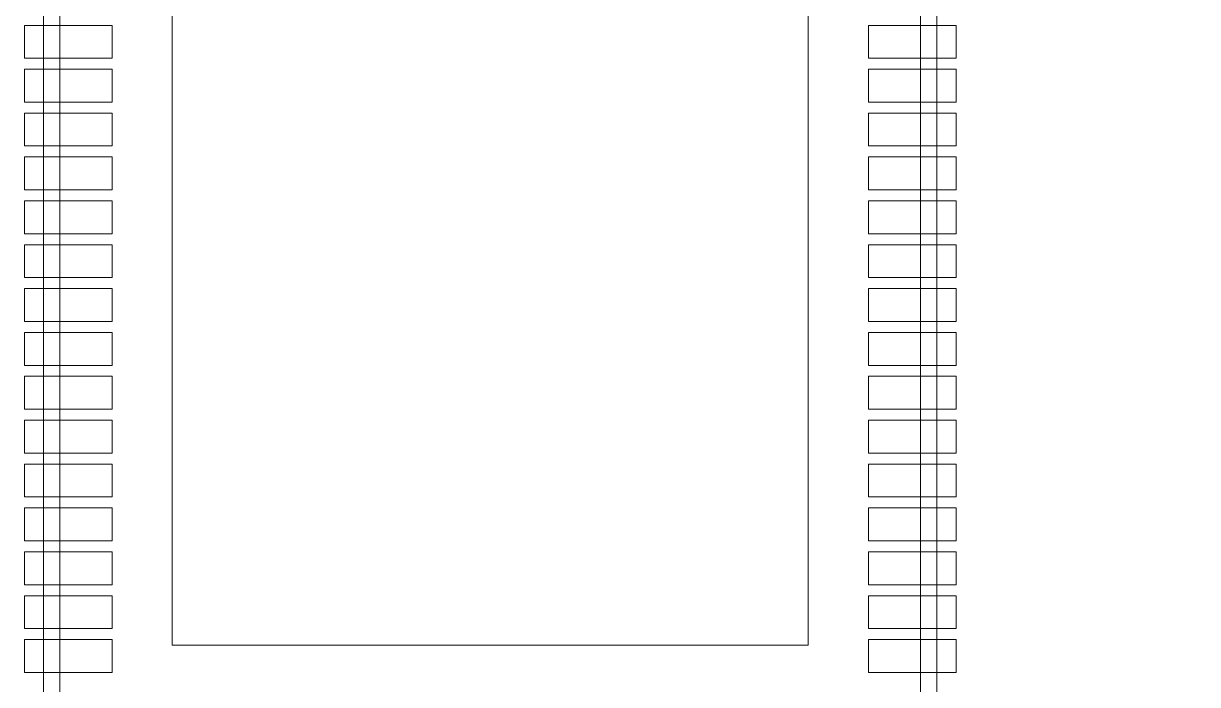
# Model space of a CAD drawing. Header units: millimetres. Extents: x -62 to 58, y -47 to 48.
# Drawn here: x -19.9 to -9.19, y -10.6 to -4.57 of the extents above; entities that cross this region are included whole.
import ezdxf

# ---------------------------------------------------------------- set-up
doc = ezdxf.new("R2010")
doc.units = ezdxf.units.MM
doc.header["$MEASUREMENT"] = 0
for name, color, linetype in [('BG_OUTLINE', 7, 'Continuous'), ('PG_SILKSCREEN_TOP', 7, 'Continuous'), ('PIN_SOLDERMASK_TOP', 7, 'Continuous')]:
    doc.layers.add(name, color=color, linetype=linetype)

msp = doc.modelspace()

# ---------------------------------------------------------------- linework, layer by layer
at = {"layer": 'BG_OUTLINE', "lineweight": 9}
msp.add_open_spline([(-39.9999, -35.8165), (-39.9999, -35.8165), (-39.9999, 34.1833), (-39.9999, 34.1833), (-39.9999, 34.1833), (-39.9999, 34.1833), (39.9999, 34.1833), (39.9999, 34.1833), (39.9999, 34.1833), (39.9999, 34.1833), (39.9999, -35.8165), (39.9999, -35.8165), (39.9999, -35.8165), (39.9999, -35.8165), (-39.9999, -35.8165), (-39.9999, -35.8165)], degree=3, knots=[0, 0, 0, 0, 0.25, 0.25, 0.25, 0.25, 0.5, 0.5, 0.5, 0.5, 0.75, 0.75, 0.75, 0.75, 1, 1, 1, 1], dxfattribs=at)
at = {"layer": 'PG_SILKSCREEN_TOP', "lineweight": 9}
for points in [[(-19.7213, -3.3406), (-19.7213, -3.3406), (-19.5713, -3.3406), (-19.5713, -3.3406), (-19.5713, -3.3406), (-19.5713, -3.3406), (-19.5713, -11.3405), (-19.5713, -11.3405), (-19.5713, -11.3405), (-19.5713, -11.3405), (-19.7213, -11.3405), (-19.7213, -11.3405), (-19.7213, -11.3405), (-19.7213, -11.3405), (-19.7213, -3.3406), (-19.7213, -3.3406)], [(-11.5714, -11.3405), (-11.5714, -11.3405), (-11.7214, -11.3405), (-11.7214, -11.3405), (-11.7214, -11.3405), (-11.7214, -11.3405), (-11.7214, -3.3406), (-11.7214, -3.3406), (-11.7214, -3.3406), (-11.7214, -3.3406), (-11.5714, -3.3406), (-11.5714, -3.3406), (-11.5714, -3.3406), (-11.5714, -3.3406), (-11.5714, -11.3405), (-11.5714, -11.3405)]]:
    msp.add_open_spline(points, degree=3, knots=[0, 0, 0, 0, 0.25, 0.25, 0.25, 0.25, 0.5, 0.5, 0.5, 0.5, 0.75, 0.75, 0.75, 0.75, 1, 1, 1, 1], dxfattribs=at)
at = {"layer": 'PIN_SOLDERMASK_TOP', "lineweight": 9}
for points in [[(-12.7464, -10.2405), (-12.7464, -10.2405), (-18.5463, -10.2405), (-18.5463, -10.2405), (-18.5463, -10.2405), (-18.5463, -10.2405), (-18.5463, -4.4406), (-18.5463, -4.4406), (-18.5463, -4.4406), (-18.5463, -4.4406), (-12.7464, -4.4406), (-12.7464, -4.4406), (-12.7464, -4.4406), (-12.7464, -4.4406), (-12.7464, -10.2405), (-12.7464, -10.2405)], [(-19.0964, -4.8906), (-19.0964, -4.8906), (-19.8964, -4.8906), (-19.8964, -4.8906), (-19.8964, -4.8906), (-19.8964, -4.8906), (-19.8964, -4.5906), (-19.8964, -4.5906), (-19.8964, -4.5906), (-19.8964, -4.5906), (-19.0964, -4.5906), (-19.0964, -4.5906), (-19.0964, -4.5906), (-19.0964, -4.5906), (-19.0964, -4.8906), (-19.0964, -4.8906)], [(-11.3963, -4.8906), (-11.3963, -4.8906), (-12.1963, -4.8906), (-12.1963, -4.8906), (-12.1963, -4.8906), (-12.1963, -4.8906), (-12.1963, -4.5906), (-12.1963, -4.5906), (-12.1963, -4.5906), (-12.1963, -4.5906), (-11.3963, -4.5906), (-11.3963, -4.5906), (-11.3963, -4.5906), (-11.3963, -4.5906), (-11.3963, -4.8906), (-11.3963, -4.8906)], [(-19.0964, -5.2906), (-19.0964, -5.2906), (-19.8964, -5.2906), (-19.8964, -5.2906), (-19.8964, -5.2906), (-19.8964, -5.2906), (-19.8964, -4.9906), (-19.8964, -4.9906), (-19.8964, -4.9906), (-19.8964, -4.9906), (-19.0964, -4.9906), (-19.0964, -4.9906), (-19.0964, -4.9906), (-19.0964, -4.9906), (-19.0964, -5.2906), (-19.0964, -5.2906)], [(-11.3963, -5.2906), (-11.3963, -5.2906), (-12.1963, -5.2906), (-12.1963, -5.2906), (-12.1963, -5.2906), (-12.1963, -5.2906), (-12.1963, -4.9906), (-12.1963, -4.9906), (-12.1963, -4.9906), (-12.1963, -4.9906), (-11.3963, -4.9906), (-11.3963, -4.9906), (-11.3963, -4.9906), (-11.3963, -4.9906), (-11.3963, -5.2906), (-11.3963, -5.2906)], [(-19.0964, -5.6906), (-19.0964, -5.6906), (-19.8964, -5.6906), (-19.8964, -5.6906), (-19.8964, -5.6906), (-19.8964, -5.6906), (-19.8964, -5.3906), (-19.8964, -5.3906), (-19.8964, -5.3906), (-19.8964, -5.3906), (-19.0964, -5.3906), (-19.0964, -5.3906), (-19.0964, -5.3906), (-19.0964, -5.3906), (-19.0964, -5.6906), (-19.0964, -5.6906)], [(-11.3963, -5.6906), (-11.3963, -5.6906), (-12.1963, -5.6906), (-12.1963, -5.6906), (-12.1963, -5.6906), (-12.1963, -5.6906), (-12.1963, -5.3906), (-12.1963, -5.3906), (-12.1963, -5.3906), (-12.1963, -5.3906), (-11.3963, -5.3906), (-11.3963, -5.3906), (-11.3963, -5.3906), (-11.3963, -5.3906), (-11.3963, -5.6906), (-11.3963, -5.6906)], [(-19.0964, -6.0906), (-19.0964, -6.0906), (-19.8964, -6.0906), (-19.8964, -6.0906), (-19.8964, -6.0906), (-19.8964, -6.0906), (-19.8964, -5.7906), (-19.8964, -5.7906), (-19.8964, -5.7906), (-19.8964, -5.7906), (-19.0964, -5.7906), (-19.0964, -5.7906), (-19.0964, -5.7906), (-19.0964, -5.7906), (-19.0964, -6.0906), (-19.0964, -6.0906)], [(-11.3963, -6.0906), (-11.3963, -6.0906), (-12.1963, -6.0906), (-12.1963, -6.0906), (-12.1963, -6.0906), (-12.1963, -6.0906), (-12.1963, -5.7906), (-12.1963, -5.7906), (-12.1963, -5.7906), (-12.1963, -5.7906), (-11.3963, -5.7906), (-11.3963, -5.7906), (-11.3963, -5.7906), (-11.3963, -5.7906), (-11.3963, -6.0906), (-11.3963, -6.0906)], [(-19.0964, -6.4906), (-19.0964, -6.4906), (-19.8964, -6.4906), (-19.8964, -6.4906), (-19.8964, -6.4906), (-19.8964, -6.4906), (-19.8964, -6.1906), (-19.8964, -6.1906), (-19.8964, -6.1906), (-19.8964, -6.1906), (-19.0964, -6.1906), (-19.0964, -6.1906), (-19.0964, -6.1906), (-19.0964, -6.1906), (-19.0964, -6.4906), (-19.0964, -6.4906)], [(-11.3963, -6.4906), (-11.3963, -6.4906), (-12.1963, -6.4906), (-12.1963, -6.4906), (-12.1963, -6.4906), (-12.1963, -6.4906), (-12.1963, -6.1906), (-12.1963, -6.1906), (-12.1963, -6.1906), (-12.1963, -6.1906), (-11.3963, -6.1906), (-11.3963, -6.1906), (-11.3963, -6.1906), (-11.3963, -6.1906), (-11.3963, -6.4906), (-11.3963, -6.4906)], [(-19.0964, -6.8906), (-19.0964, -6.8906), (-19.8964, -6.8906), (-19.8964, -6.8906), (-19.8964, -6.8906), (-19.8964, -6.8906), (-19.8964, -6.5906), (-19.8964, -6.5906), (-19.8964, -6.5906), (-19.8964, -6.5906), (-19.0964, -6.5906), (-19.0964, -6.5906), (-19.0964, -6.5906), (-19.0964, -6.5906), (-19.0964, -6.8906), (-19.0964, -6.8906)], [(-11.3963, -6.8906), (-11.3963, -6.8906), (-12.1963, -6.8906), (-12.1963, -6.8906), (-12.1963, -6.8906), (-12.1963, -6.8906), (-12.1963, -6.5906), (-12.1963, -6.5906), (-12.1963, -6.5906), (-12.1963, -6.5906), (-11.3963, -6.5906), (-11.3963, -6.5906), (-11.3963, -6.5906), (-11.3963, -6.5906), (-11.3963, -6.8906), (-11.3963, -6.8906)], [(-19.0964, -7.2906), (-19.0964, -7.2906), (-19.8964, -7.2906), (-19.8964, -7.2906), (-19.8964, -7.2906), (-19.8964, -7.2906), (-19.8964, -6.9906), (-19.8964, -6.9906), (-19.8964, -6.9906), (-19.8964, -6.9906), (-19.0964, -6.9906), (-19.0964, -6.9906), (-19.0964, -6.9906), (-19.0964, -6.9906), (-19.0964, -7.2906), (-19.0964, -7.2906)], [(-11.3963, -7.2906), (-11.3963, -7.2906), (-12.1963, -7.2906), (-12.1963, -7.2906), (-12.1963, -7.2906), (-12.1963, -7.2906), (-12.1963, -6.9906), (-12.1963, -6.9906), (-12.1963, -6.9906), (-12.1963, -6.9906), (-11.3963, -6.9906), (-11.3963, -6.9906), (-11.3963, -6.9906), (-11.3963, -6.9906), (-11.3963, -7.2906), (-11.3963, -7.2906)], [(-19.0964, -7.6906), (-19.0964, -7.6906), (-19.8964, -7.6906), (-19.8964, -7.6906), (-19.8964, -7.6906), (-19.8964, -7.6906), (-19.8964, -7.3906), (-19.8964, -7.3906), (-19.8964, -7.3906), (-19.8964, -7.3906), (-19.0964, -7.3906), (-19.0964, -7.3906), (-19.0964, -7.3906), (-19.0964, -7.3906), (-19.0964, -7.6906), (-19.0964, -7.6906)], [(-11.3963, -7.6906), (-11.3963, -7.6906), (-12.1963, -7.6906), (-12.1963, -7.6906), (-12.1963, -7.6906), (-12.1963, -7.6906), (-12.1963, -7.3906), (-12.1963, -7.3906), (-12.1963, -7.3906), (-12.1963, -7.3906), (-11.3963, -7.3906), (-11.3963, -7.3906), (-11.3963, -7.3906), (-11.3963, -7.3906), (-11.3963, -7.6906), (-11.3963, -7.6906)], [(-19.0964, -8.0905), (-19.0964, -8.0905), (-19.8964, -8.0905), (-19.8964, -8.0905), (-19.8964, -8.0905), (-19.8964, -8.0905), (-19.8964, -7.7905), (-19.8964, -7.7905), (-19.8964, -7.7905), (-19.8964, -7.7905), (-19.0964, -7.7905), (-19.0964, -7.7905), (-19.0964, -7.7905), (-19.0964, -7.7905), (-19.0964, -8.0905), (-19.0964, -8.0905)], [(-11.3963, -8.0905), (-11.3963, -8.0905), (-12.1963, -8.0905), (-12.1963, -8.0905), (-12.1963, -8.0905), (-12.1963, -8.0905), (-12.1963, -7.7905), (-12.1963, -7.7905), (-12.1963, -7.7905), (-12.1963, -7.7905), (-11.3963, -7.7905), (-11.3963, -7.7905), (-11.3963, -7.7905), (-11.3963, -7.7905), (-11.3963, -8.0905), (-11.3963, -8.0905)], [(-19.0964, -8.4905), (-19.0964, -8.4905), (-19.8964, -8.4905), (-19.8964, -8.4905), (-19.8964, -8.4905), (-19.8964, -8.4905), (-19.8964, -8.1905), (-19.8964, -8.1905), (-19.8964, -8.1905), (-19.8964, -8.1905), (-19.0964, -8.1905), (-19.0964, -8.1905), (-19.0964, -8.1905), (-19.0964, -8.1905), (-19.0964, -8.4905), (-19.0964, -8.4905)], [(-11.3963, -8.4905), (-11.3963, -8.4905), (-12.1963, -8.4905), (-12.1963, -8.4905), (-12.1963, -8.4905), (-12.1963, -8.4905), (-12.1963, -8.1905), (-12.1963, -8.1905), (-12.1963, -8.1905), (-12.1963, -8.1905), (-11.3963, -8.1905), (-11.3963, -8.1905), (-11.3963, -8.1905), (-11.3963, -8.1905), (-11.3963, -8.4905), (-11.3963, -8.4905)], [(-19.0964, -8.8905), (-19.0964, -8.8905), (-19.8964, -8.8905), (-19.8964, -8.8905), (-19.8964, -8.8905), (-19.8964, -8.8905), (-19.8964, -8.5905), (-19.8964, -8.5905), (-19.8964, -8.5905), (-19.8964, -8.5905), (-19.0964, -8.5905), (-19.0964, -8.5905), (-19.0964, -8.5905), (-19.0964, -8.5905), (-19.0964, -8.8905), (-19.0964, -8.8905)], [(-11.3963, -8.8905), (-11.3963, -8.8905), (-12.1963, -8.8905), (-12.1963, -8.8905), (-12.1963, -8.8905), (-12.1963, -8.8905), (-12.1963, -8.5905), (-12.1963, -8.5905), (-12.1963, -8.5905), (-12.1963, -8.5905), (-11.3963, -8.5905), (-11.3963, -8.5905), (-11.3963, -8.5905), (-11.3963, -8.5905), (-11.3963, -8.8905), (-11.3963, -8.8905)], [(-19.0964, -9.2905), (-19.0964, -9.2905), (-19.8964, -9.2905), (-19.8964, -9.2905), (-19.8964, -9.2905), (-19.8964, -9.2905), (-19.8964, -8.9905), (-19.8964, -8.9905), (-19.8964, -8.9905), (-19.8964, -8.9905), (-19.0964, -8.9905), (-19.0964, -8.9905), (-19.0964, -8.9905), (-19.0964, -8.9905), (-19.0964, -9.2905), (-19.0964, -9.2905)], [(-11.3963, -9.2905), (-11.3963, -9.2905), (-12.1963, -9.2905), (-12.1963, -9.2905), (-12.1963, -9.2905), (-12.1963, -9.2905), (-12.1963, -8.9905), (-12.1963, -8.9905), (-12.1963, -8.9905), (-12.1963, -8.9905), (-11.3963, -8.9905), (-11.3963, -8.9905), (-11.3963, -8.9905), (-11.3963, -8.9905), (-11.3963, -9.2905), (-11.3963, -9.2905)], [(-19.0964, -9.6905), (-19.0964, -9.6905), (-19.8964, -9.6905), (-19.8964, -9.6905), (-19.8964, -9.6905), (-19.8964, -9.6905), (-19.8964, -9.3905), (-19.8964, -9.3905), (-19.8964, -9.3905), (-19.8964, -9.3905), (-19.0964, -9.3905), (-19.0964, -9.3905), (-19.0964, -9.3905), (-19.0964, -9.3905), (-19.0964, -9.6905), (-19.0964, -9.6905)], [(-11.3963, -9.6905), (-11.3963, -9.6905), (-12.1963, -9.6905), (-12.1963, -9.6905), (-12.1963, -9.6905), (-12.1963, -9.6905), (-12.1963, -9.3905), (-12.1963, -9.3905), (-12.1963, -9.3905), (-12.1963, -9.3905), (-11.3963, -9.3905), (-11.3963, -9.3905), (-11.3963, -9.3905), (-11.3963, -9.3905), (-11.3963, -9.6905), (-11.3963, -9.6905)], [(-19.0964, -10.0905), (-19.0964, -10.0905), (-19.8964, -10.0905), (-19.8964, -10.0905), (-19.8964, -10.0905), (-19.8964, -10.0905), (-19.8964, -9.7905), (-19.8964, -9.7905), (-19.8964, -9.7905), (-19.8964, -9.7905), (-19.0964, -9.7905), (-19.0964, -9.7905), (-19.0964, -9.7905), (-19.0964, -9.7905), (-19.0964, -10.0905), (-19.0964, -10.0905)], [(-11.3963, -10.0905), (-11.3963, -10.0905), (-12.1963, -10.0905), (-12.1963, -10.0905), (-12.1963, -10.0905), (-12.1963, -10.0905), (-12.1963, -9.7905), (-12.1963, -9.7905), (-12.1963, -9.7905), (-12.1963, -9.7905), (-11.3963, -9.7905), (-11.3963, -9.7905), (-11.3963, -9.7905), (-11.3963, -9.7905), (-11.3963, -10.0905), (-11.3963, -10.0905)], [(-19.0964, -10.4905), (-19.0964, -10.4905), (-19.8964, -10.4905), (-19.8964, -10.4905), (-19.8964, -10.4905), (-19.8964, -10.4905), (-19.8964, -10.1905), (-19.8964, -10.1905), (-19.8964, -10.1905), (-19.8964, -10.1905), (-19.0964, -10.1905), (-19.0964, -10.1905), (-19.0964, -10.1905), (-19.0964, -10.1905), (-19.0964, -10.4905), (-19.0964, -10.4905)], [(-11.3963, -10.4905), (-11.3963, -10.4905), (-12.1963, -10.4905), (-12.1963, -10.4905), (-12.1963, -10.4905), (-12.1963, -10.4905), (-12.1963, -10.1905), (-12.1963, -10.1905), (-12.1963, -10.1905), (-12.1963, -10.1905), (-11.3963, -10.1905), (-11.3963, -10.1905), (-11.3963, -10.1905), (-11.3963, -10.1905), (-11.3963, -10.4905), (-11.3963, -10.4905)]]:
    msp.add_open_spline(points, degree=3, knots=[0, 0, 0, 0, 0.25, 0.25, 0.25, 0.25, 0.5, 0.5, 0.5, 0.5, 0.75, 0.75, 0.75, 0.75, 1, 1, 1, 1], dxfattribs=at)

doc.saveas('drawing.dxf')
